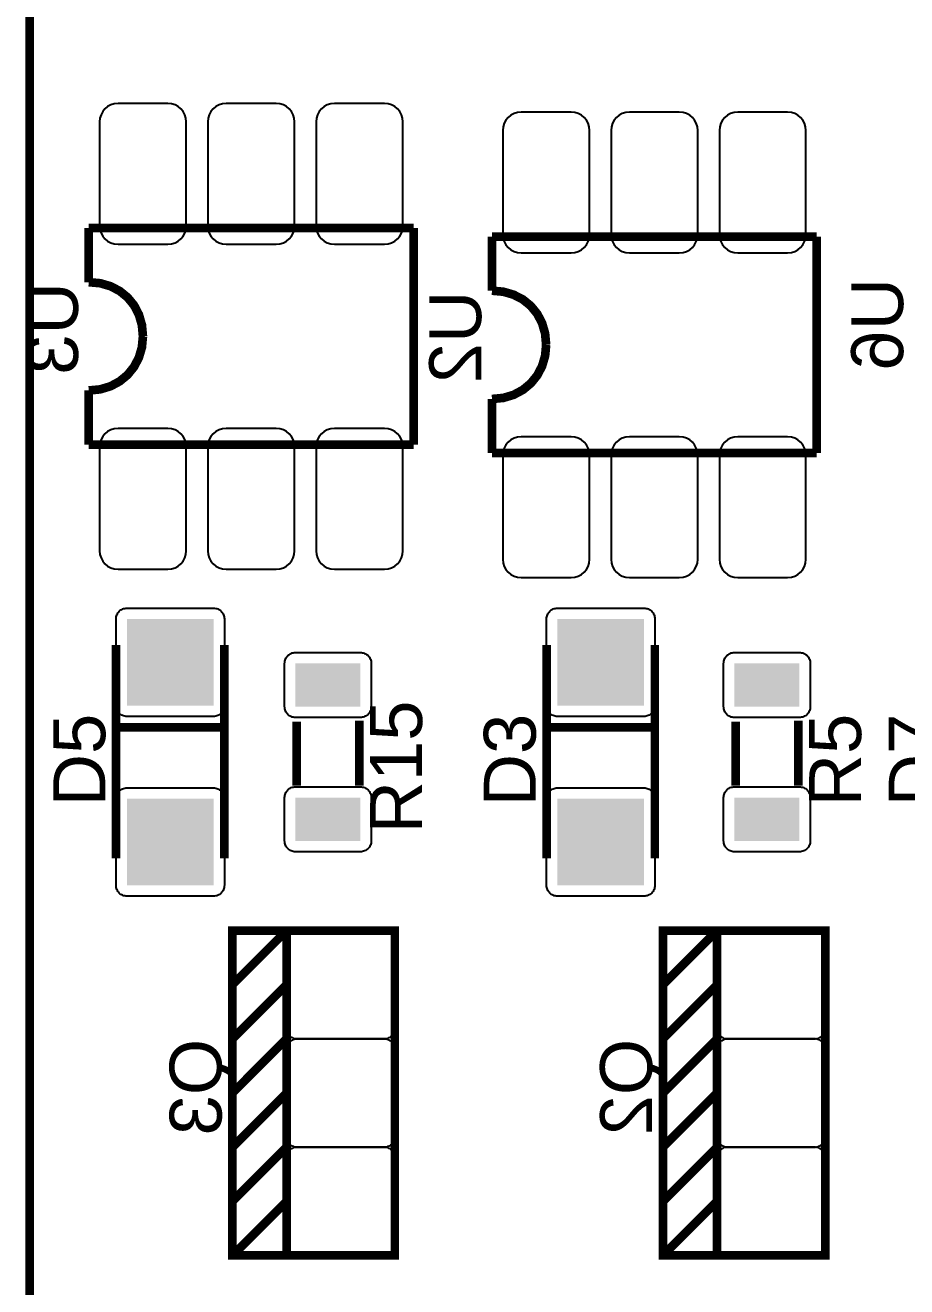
# Model space of a CAD drawing. Header units: inches. Extents: x -1.93 to 1.94, y -2.6 to 2.6.
# Drawn here: x -1.934 to -1.12, y -1.369 to -0.204 of the extents above; entities that cross this region are included whole.
import ezdxf

# ---------------------------------------------------------------- set-up
doc = ezdxf.new("R2010")
doc.units = ezdxf.units.IN
doc.layers.get('0').update_dxf_attribs({"linetype": 'CONTINUOUS'})

# ---------------------------------------------------------------- blocks, each defined once
blk = doc.blocks.new('RPAD')
blk.add_trace([(-0.5, -0.5), (-0.5, 0.5), (0.5, -0.5), (0.5, 0.5)])

msp = doc.modelspace()

# ---------------------------------------------------------------- linework, layer by layer
at = {"const_width": 0.008}
for points in [[(-1.930433, -2.598425), (1.935709, -2.598425), (1.935709, 2.598425), (-1.930433, 2.598425), (-1.930433, -2.598425)], [(-1.930433, -2.598425), (1.935709, -2.598425), (1.935709, 2.598425), (-1.930433, 2.598425), (-1.930433, -2.598425)], [(-1.930433, -2.598425), (1.935709, -2.598425), (1.935709, 2.598425), (-1.930433, 2.598425), (-1.930433, -2.598425)], [(-1.875709, -0.391732), (-1.875709, -0.441732)], [(-1.875709, -0.391732), (-1.575709, -0.391732)], [(-1.875709, -0.391732), (-1.875709, -0.441732)], [(-1.875709, -0.391732), (-1.575709, -0.391732)], [(-1.875709, -0.391732), (-1.875709, -0.441732)], [(-1.875709, -0.391732), (-1.575709, -0.391732)], [(-1.575709, -0.391732), (-1.575709, -0.591732)], [(-1.575709, -0.391732), (-1.575709, -0.591732)], [(-1.575709, -0.391732), (-1.575709, -0.591732)], [(-1.503268, -0.399606), (-1.503268, -0.449606)], [(-1.503268, -0.399606), (-1.203268, -0.399606)], [(-1.503268, -0.399606), (-1.503268, -0.449606)], [(-1.503268, -0.399606), (-1.203268, -0.399606)], [(-1.503268, -0.399606), (-1.503268, -0.449606)], [(-1.503268, -0.399606), (-1.203268, -0.399606)], [(-1.203268, -0.399606), (-1.203268, -0.599606)], [(-1.203268, -0.399606), (-1.203268, -0.599606)], [(-1.203268, -0.399606), (-1.203268, -0.599606)], [(-1.825709, -0.491732), (-1.826668, -0.481257), (-1.829443, -0.471685), (-1.833883, -0.463168), (-1.839834, -0.455857), (-1.847144, -0.449906), (-1.855662, -0.445467), (-1.865234, -0.442691), (-1.875709, -0.441732)], [(-1.825709, -0.491732), (-1.826668, -0.481257), (-1.829443, -0.471685), (-1.833883, -0.463168), (-1.839834, -0.455857), (-1.847144, -0.449906), (-1.855662, -0.445467), (-1.865234, -0.442691), (-1.875709, -0.441732)], [(-1.825709, -0.491732), (-1.826668, -0.481257), (-1.829443, -0.471685), (-1.833883, -0.463168), (-1.839834, -0.455857), (-1.847144, -0.449906), (-1.855662, -0.445467), (-1.865234, -0.442691), (-1.875709, -0.441732)], [(-1.453268, -0.499606), (-1.454227, -0.489131), (-1.457002, -0.479559), (-1.461442, -0.471042), (-1.467393, -0.463731), (-1.474703, -0.45778), (-1.483221, -0.453341), (-1.492793, -0.450565), (-1.503268, -0.449606)], [(-1.453268, -0.499606), (-1.454227, -0.489131), (-1.457002, -0.479559), (-1.461442, -0.471042), (-1.467393, -0.463731), (-1.474703, -0.45778), (-1.483221, -0.453341), (-1.492793, -0.450565), (-1.503268, -0.449606)], [(-1.453268, -0.499606), (-1.454227, -0.489131), (-1.457002, -0.479559), (-1.461442, -0.471042), (-1.467393, -0.463731), (-1.474703, -0.45778), (-1.483221, -0.453341), (-1.492793, -0.450565), (-1.503268, -0.449606)], [(-1.825709, -0.491732), (-1.826668, -0.50192), (-1.829443, -0.511357), (-1.833883, -0.519857), (-1.839834, -0.527232), (-1.847144, -0.533295), (-1.855662, -0.537857), (-1.865234, -0.540732), (-1.875709, -0.541732)], [(-1.825709, -0.491732), (-1.826668, -0.50192), (-1.829443, -0.511357), (-1.833883, -0.519857), (-1.839834, -0.527232), (-1.847144, -0.533295), (-1.855662, -0.537857), (-1.865234, -0.540732), (-1.875709, -0.541732)], [(-1.825709, -0.491732), (-1.826668, -0.50192), (-1.829443, -0.511357), (-1.833883, -0.519857), (-1.839834, -0.527232), (-1.847144, -0.533295), (-1.855662, -0.537857), (-1.865234, -0.540732), (-1.875709, -0.541732)], [(-1.453268, -0.499606), (-1.454227, -0.509794), (-1.457002, -0.519231), (-1.461442, -0.527731), (-1.467393, -0.535106), (-1.474703, -0.541169), (-1.483221, -0.545731), (-1.492793, -0.548606), (-1.503268, -0.549606)], [(-1.453268, -0.499606), (-1.454227, -0.509794), (-1.457002, -0.519231), (-1.461442, -0.527731), (-1.467393, -0.535106), (-1.474703, -0.541169), (-1.483221, -0.545731), (-1.492793, -0.548606), (-1.503268, -0.549606)], [(-1.453268, -0.499606), (-1.454227, -0.509794), (-1.457002, -0.519231), (-1.461442, -0.527731), (-1.467393, -0.535106), (-1.474703, -0.541169), (-1.483221, -0.545731), (-1.492793, -0.548606), (-1.503268, -0.549606)], [(-1.875709, -0.541732), (-1.875709, -0.591732)], [(-1.875709, -0.541732), (-1.875709, -0.591732)], [(-1.875709, -0.541732), (-1.875709, -0.591732)], [(-1.503268, -0.549606), (-1.503268, -0.599606)], [(-1.503268, -0.549606), (-1.503268, -0.599606)], [(-1.503268, -0.549606), (-1.503268, -0.599606)], [(-1.875709, -0.591732), (-1.575709, -0.591732)], [(-1.875709, -0.591732), (-1.575709, -0.591732)], [(-1.875709, -0.591732), (-1.575709, -0.591732)], [(-1.503268, -0.599606), (-1.203268, -0.599606)], [(-1.503268, -0.599606), (-1.203268, -0.599606)], [(-1.503268, -0.599606), (-1.203268, -0.599606)], [(-1.850512, -0.973748), (-1.850512, -0.776748)], [(-1.850512, -0.973748), (-1.850512, -0.776748)], [(-1.850512, -0.973748), (-1.850512, -0.776748)], [(-1.750512, -0.776748), (-1.750512, -0.973748)], [(-1.750512, -0.776748), (-1.750512, -0.973748)], [(-1.750512, -0.776748), (-1.750512, -0.973748)], [(-1.452874, -0.973748), (-1.452874, -0.776748)], [(-1.452874, -0.973748), (-1.452874, -0.776748)], [(-1.452874, -0.973748), (-1.452874, -0.776748)], [(-1.352874, -0.776748), (-1.352874, -0.973748)], [(-1.352874, -0.776748), (-1.352874, -0.973748)], [(-1.352874, -0.776748), (-1.352874, -0.973748)], [(-1.850512, -0.852748), (-1.750512, -0.852748)], [(-1.850512, -0.852748), (-1.750512, -0.852748)], [(-1.850512, -0.852748), (-1.750512, -0.852748)], [(-1.683843, -0.847748), (-1.683843, -0.906748)], [(-1.683843, -0.847748), (-1.683843, -0.906748)], [(-1.683843, -0.847748), (-1.683843, -0.906748)], [(-1.625843, -0.846748), (-1.625843, -0.906748)], [(-1.625843, -0.846748), (-1.625843, -0.906748)], [(-1.625843, -0.846748), (-1.625843, -0.906748)], [(-1.452874, -0.852748), (-1.352874, -0.852748)], [(-1.452874, -0.852748), (-1.352874, -0.852748)], [(-1.452874, -0.852748), (-1.352874, -0.852748)], [(-1.278331, -0.847748), (-1.278331, -0.906748)], [(-1.278331, -0.847748), (-1.278331, -0.906748)], [(-1.278331, -0.847748), (-1.278331, -0.906748)], [(-1.220331, -0.846748), (-1.220331, -0.906748)], [(-1.220331, -0.846748), (-1.220331, -0.906748)], [(-1.220331, -0.846748), (-1.220331, -0.906748)], [(-1.693031, -1.040551), (-1.743031, -1.040551), (-1.743031, -1.340551), (-1.693031, -1.340551)], [(-1.693031, -1.040551), (-1.743031, -1.090551)], [(-1.693031, -1.040551), (-1.743031, -1.040551), (-1.743031, -1.340551), (-1.693031, -1.340551)], [(-1.693031, -1.040551), (-1.743031, -1.090551)], [(-1.693031, -1.040551), (-1.743031, -1.040551), (-1.743031, -1.340551), (-1.693031, -1.340551)], [(-1.693031, -1.040551), (-1.743031, -1.090551)], [(-1.693031, -1.340551), (-1.593031, -1.340551), (-1.593031, -1.040551), (-1.693031, -1.040551), (-1.693031, -1.340551)], [(-1.693031, -1.340551), (-1.593031, -1.340551), (-1.593031, -1.040551), (-1.693031, -1.040551), (-1.693031, -1.340551)], [(-1.693031, -1.340551), (-1.593031, -1.340551), (-1.593031, -1.040551), (-1.693031, -1.040551), (-1.693031, -1.340551)], [(-1.295394, -1.040551), (-1.345394, -1.040551), (-1.345394, -1.340551), (-1.295394, -1.340551)], [(-1.295394, -1.040551), (-1.345394, -1.090551)], [(-1.295394, -1.040551), (-1.345394, -1.040551), (-1.345394, -1.340551), (-1.295394, -1.340551)], [(-1.295394, -1.040551), (-1.345394, -1.090551)], [(-1.295394, -1.040551), (-1.345394, -1.040551), (-1.345394, -1.340551), (-1.295394, -1.340551)], [(-1.295394, -1.040551), (-1.345394, -1.090551)], [(-1.295394, -1.340551), (-1.195394, -1.340551), (-1.195394, -1.040551), (-1.295394, -1.040551), (-1.295394, -1.340551)], [(-1.295394, -1.340551), (-1.195394, -1.340551), (-1.195394, -1.040551), (-1.295394, -1.040551), (-1.295394, -1.340551)], [(-1.295394, -1.340551), (-1.195394, -1.340551), (-1.195394, -1.040551), (-1.295394, -1.040551), (-1.295394, -1.340551)], [(-1.693031, -1.090551), (-1.743031, -1.140551)], [(-1.693031, -1.090551), (-1.743031, -1.140551)], [(-1.693031, -1.090551), (-1.743031, -1.140551)], [(-1.295394, -1.090551), (-1.345394, -1.140551)], [(-1.295394, -1.090551), (-1.345394, -1.140551)], [(-1.295394, -1.090551), (-1.345394, -1.140551)], [(-1.693031, -1.140551), (-1.743031, -1.190551)], [(-1.693031, -1.140551), (-1.743031, -1.190551)], [(-1.693031, -1.140551), (-1.743031, -1.190551)], [(-1.295394, -1.140551), (-1.345394, -1.190551)], [(-1.295394, -1.140551), (-1.345394, -1.190551)], [(-1.295394, -1.140551), (-1.345394, -1.190551)], [(-1.693031, -1.190551), (-1.743031, -1.240551)], [(-1.693031, -1.190551), (-1.743031, -1.240551)], [(-1.693031, -1.190551), (-1.743031, -1.240551)], [(-1.295394, -1.190551), (-1.345394, -1.240551)], [(-1.295394, -1.190551), (-1.345394, -1.240551)], [(-1.295394, -1.190551), (-1.345394, -1.240551)], [(-1.693031, -1.240551), (-1.743031, -1.290551)], [(-1.693031, -1.240551), (-1.743031, -1.290551)], [(-1.693031, -1.240551), (-1.743031, -1.290551)], [(-1.295394, -1.240551), (-1.345394, -1.290551)], [(-1.295394, -1.240551), (-1.345394, -1.290551)], [(-1.295394, -1.240551), (-1.345394, -1.290551)], [(-1.693031, -1.290551), (-1.743031, -1.340551)], [(-1.693031, -1.290551), (-1.743031, -1.340551)], [(-1.693031, -1.290551), (-1.743031, -1.340551)], [(-1.295394, -1.290551), (-1.345394, -1.340551)], [(-1.295394, -1.290551), (-1.345394, -1.340551)], [(-1.295394, -1.290551), (-1.345394, -1.340551)]]:
    msp.add_lwpolyline(points, dxfattribs=at)
for points in [[(-1.848709, -0.406732), (-1.802709, -0.406732), (-1.799233, -0.406394), (-1.796019, -0.405421), (-1.793128, -0.403875), (-1.790623, -0.401818), (-1.788566, -0.399313), (-1.78702, -0.396422), (-1.786047, -0.393208), (-1.785709, -0.389732), (-1.785709, -0.293732), (-1.786047, -0.290256), (-1.78702, -0.287042), (-1.788566, -0.284151), (-1.790623, -0.281646), (-1.793128, -0.27959), (-1.796019, -0.278044), (-1.799233, -0.27707), (-1.802709, -0.276732), (-1.848709, -0.276732), (-1.852185, -0.27707), (-1.855399, -0.278044), (-1.85829, -0.27959), (-1.860794, -0.281646), (-1.862851, -0.284151), (-1.864397, -0.287042), (-1.86537, -0.290256), (-1.865709, -0.293732), (-1.865709, -0.389732), (-1.86537, -0.393208), (-1.864397, -0.396422), (-1.862851, -0.399313), (-1.860794, -0.401818), (-1.85829, -0.403875), (-1.855399, -0.405421), (-1.852185, -0.406394), (-1.848709, -0.406732)], [(-1.748709, -0.406732), (-1.702709, -0.406732), (-1.699233, -0.406394), (-1.696019, -0.405421), (-1.693128, -0.403875), (-1.690623, -0.401818), (-1.688566, -0.399313), (-1.68702, -0.396422), (-1.686047, -0.393208), (-1.685709, -0.389732), (-1.685709, -0.293732), (-1.686047, -0.290256), (-1.68702, -0.287042), (-1.688566, -0.284151), (-1.690623, -0.281646), (-1.693128, -0.27959), (-1.696019, -0.278044), (-1.699233, -0.27707), (-1.702709, -0.276732), (-1.748709, -0.276732), (-1.752185, -0.27707), (-1.755399, -0.278044), (-1.75829, -0.27959), (-1.760794, -0.281646), (-1.762851, -0.284151), (-1.764397, -0.287042), (-1.76537, -0.290256), (-1.765709, -0.293732), (-1.765709, -0.389732), (-1.76537, -0.393208), (-1.764397, -0.396422), (-1.762851, -0.399313), (-1.760794, -0.401818), (-1.75829, -0.403875), (-1.755399, -0.405421), (-1.752185, -0.406394), (-1.748709, -0.406732)], [(-1.648709, -0.406732), (-1.602709, -0.406732), (-1.599233, -0.406394), (-1.596019, -0.405421), (-1.593128, -0.403875), (-1.590623, -0.401818), (-1.588566, -0.399313), (-1.58702, -0.396422), (-1.586047, -0.393208), (-1.585709, -0.389732), (-1.585709, -0.293732), (-1.586047, -0.290256), (-1.58702, -0.287042), (-1.588566, -0.284151), (-1.590623, -0.281646), (-1.593128, -0.27959), (-1.596019, -0.278044), (-1.599233, -0.27707), (-1.602709, -0.276732), (-1.648709, -0.276732), (-1.652185, -0.27707), (-1.655399, -0.278044), (-1.65829, -0.27959), (-1.660794, -0.281646), (-1.662851, -0.284151), (-1.664397, -0.287042), (-1.66537, -0.290256), (-1.665709, -0.293732), (-1.665709, -0.389732), (-1.66537, -0.393208), (-1.664397, -0.396422), (-1.662851, -0.399313), (-1.660794, -0.401818), (-1.65829, -0.403875), (-1.655399, -0.405421), (-1.652185, -0.406394), (-1.648709, -0.406732)], [(-1.476268, -0.414606), (-1.430268, -0.414606), (-1.426792, -0.414268), (-1.423578, -0.413295), (-1.420687, -0.411749), (-1.418182, -0.409692), (-1.416125, -0.407187), (-1.414579, -0.404296), (-1.413606, -0.401082), (-1.413268, -0.397606), (-1.413268, -0.301606), (-1.413606, -0.29813), (-1.414579, -0.294916), (-1.416125, -0.292025), (-1.418182, -0.28952), (-1.420687, -0.287464), (-1.423578, -0.285918), (-1.426792, -0.284944), (-1.430268, -0.284606), (-1.476268, -0.284606), (-1.479744, -0.284944), (-1.482958, -0.285918), (-1.485849, -0.287464), (-1.488354, -0.28952), (-1.49041, -0.292025), (-1.491956, -0.294916), (-1.49293, -0.29813), (-1.493268, -0.301606), (-1.493268, -0.397606), (-1.49293, -0.401082), (-1.491956, -0.404296), (-1.49041, -0.407187), (-1.488354, -0.409692), (-1.485849, -0.411749), (-1.482958, -0.413295), (-1.479744, -0.414268), (-1.476268, -0.414606)], [(-1.376268, -0.414606), (-1.330268, -0.414606), (-1.326792, -0.414268), (-1.323578, -0.413295), (-1.320687, -0.411749), (-1.318182, -0.409692), (-1.316125, -0.407187), (-1.314579, -0.404296), (-1.313606, -0.401082), (-1.313268, -0.397606), (-1.313268, -0.301606), (-1.313606, -0.29813), (-1.314579, -0.294916), (-1.316125, -0.292025), (-1.318182, -0.28952), (-1.320687, -0.287464), (-1.323578, -0.285918), (-1.326792, -0.284944), (-1.330268, -0.284606), (-1.376268, -0.284606), (-1.379744, -0.284944), (-1.382958, -0.285918), (-1.385849, -0.287464), (-1.388354, -0.28952), (-1.39041, -0.292025), (-1.391956, -0.294916), (-1.39293, -0.29813), (-1.393268, -0.301606), (-1.393268, -0.397606), (-1.39293, -0.401082), (-1.391956, -0.404296), (-1.39041, -0.407187), (-1.388354, -0.409692), (-1.385849, -0.411749), (-1.382958, -0.413295), (-1.379744, -0.414268), (-1.376268, -0.414606)], [(-1.276268, -0.414606), (-1.230268, -0.414606), (-1.226792, -0.414268), (-1.223578, -0.413295), (-1.220687, -0.411749), (-1.218182, -0.409692), (-1.216125, -0.407187), (-1.214579, -0.404296), (-1.213606, -0.401082), (-1.213268, -0.397606), (-1.213268, -0.301606), (-1.213606, -0.29813), (-1.214579, -0.294916), (-1.216125, -0.292025), (-1.218182, -0.28952), (-1.220687, -0.287464), (-1.223578, -0.285918), (-1.226792, -0.284944), (-1.230268, -0.284606), (-1.276268, -0.284606), (-1.279744, -0.284944), (-1.282958, -0.285918), (-1.285849, -0.287464), (-1.288354, -0.28952), (-1.29041, -0.292025), (-1.291956, -0.294916), (-1.29293, -0.29813), (-1.293268, -0.301606), (-1.293268, -0.397606), (-1.29293, -0.401082), (-1.291956, -0.404296), (-1.29041, -0.407187), (-1.288354, -0.409692), (-1.285849, -0.411749), (-1.282958, -0.413295), (-1.279744, -0.414268), (-1.276268, -0.414606)], [(-1.848709, -0.706732), (-1.802709, -0.706732), (-1.799233, -0.706394), (-1.796019, -0.705421), (-1.793128, -0.703875), (-1.790623, -0.701818), (-1.788566, -0.699313), (-1.78702, -0.696422), (-1.786047, -0.693208), (-1.785709, -0.689732), (-1.785709, -0.593732), (-1.786047, -0.590256), (-1.78702, -0.587042), (-1.788566, -0.584151), (-1.790623, -0.581646), (-1.793128, -0.57959), (-1.796019, -0.578044), (-1.799233, -0.57707), (-1.802709, -0.576732), (-1.848709, -0.576732), (-1.852185, -0.57707), (-1.855399, -0.578044), (-1.85829, -0.57959), (-1.860794, -0.581646), (-1.862851, -0.584151), (-1.864397, -0.587042), (-1.86537, -0.590256), (-1.865709, -0.593732), (-1.865709, -0.689732), (-1.86537, -0.693208), (-1.864397, -0.696422), (-1.862851, -0.699313), (-1.860794, -0.701818), (-1.85829, -0.703875), (-1.855399, -0.705421), (-1.852185, -0.706394), (-1.848709, -0.706732)], [(-1.748709, -0.706732), (-1.702709, -0.706732), (-1.699233, -0.706394), (-1.696019, -0.705421), (-1.693128, -0.703875), (-1.690623, -0.701818), (-1.688566, -0.699313), (-1.68702, -0.696422), (-1.686047, -0.693208), (-1.685709, -0.689732), (-1.685709, -0.593732), (-1.686047, -0.590256), (-1.68702, -0.587042), (-1.688566, -0.584151), (-1.690623, -0.581646), (-1.693128, -0.57959), (-1.696019, -0.578044), (-1.699233, -0.57707), (-1.702709, -0.576732), (-1.748709, -0.576732), (-1.752185, -0.57707), (-1.755399, -0.578044), (-1.75829, -0.57959), (-1.760794, -0.581646), (-1.762851, -0.584151), (-1.764397, -0.587042), (-1.76537, -0.590256), (-1.765709, -0.593732), (-1.765709, -0.689732), (-1.76537, -0.693208), (-1.764397, -0.696422), (-1.762851, -0.699313), (-1.760794, -0.701818), (-1.75829, -0.703875), (-1.755399, -0.705421), (-1.752185, -0.706394), (-1.748709, -0.706732)], [(-1.648709, -0.706732), (-1.602709, -0.706732), (-1.599233, -0.706394), (-1.596019, -0.705421), (-1.593128, -0.703875), (-1.590623, -0.701818), (-1.588566, -0.699313), (-1.58702, -0.696422), (-1.586047, -0.693208), (-1.585709, -0.689732), (-1.585709, -0.593732), (-1.586047, -0.590256), (-1.58702, -0.587042), (-1.588566, -0.584151), (-1.590623, -0.581646), (-1.593128, -0.57959), (-1.596019, -0.578044), (-1.599233, -0.57707), (-1.602709, -0.576732), (-1.648709, -0.576732), (-1.652185, -0.57707), (-1.655399, -0.578044), (-1.65829, -0.57959), (-1.660794, -0.581646), (-1.662851, -0.584151), (-1.664397, -0.587042), (-1.66537, -0.590256), (-1.665709, -0.593732), (-1.665709, -0.689732), (-1.66537, -0.693208), (-1.664397, -0.696422), (-1.662851, -0.699313), (-1.660794, -0.701818), (-1.65829, -0.703875), (-1.655399, -0.705421), (-1.652185, -0.706394), (-1.648709, -0.706732)], [(-1.476268, -0.714606), (-1.430268, -0.714606), (-1.426792, -0.714268), (-1.423578, -0.713295), (-1.420687, -0.711749), (-1.418182, -0.709692), (-1.416125, -0.707187), (-1.414579, -0.704296), (-1.413606, -0.701082), (-1.413268, -0.697606), (-1.413268, -0.601606), (-1.413606, -0.59813), (-1.414579, -0.594916), (-1.416125, -0.592025), (-1.418182, -0.58952), (-1.420687, -0.587464), (-1.423578, -0.585918), (-1.426792, -0.584944), (-1.430268, -0.584606), (-1.476268, -0.584606), (-1.479744, -0.584944), (-1.482958, -0.585918), (-1.485849, -0.587464), (-1.488354, -0.58952), (-1.49041, -0.592025), (-1.491956, -0.594916), (-1.49293, -0.59813), (-1.493268, -0.601606), (-1.493268, -0.697606), (-1.49293, -0.701082), (-1.491956, -0.704296), (-1.49041, -0.707187), (-1.488354, -0.709692), (-1.485849, -0.711749), (-1.482958, -0.713295), (-1.479744, -0.714268), (-1.476268, -0.714606)], [(-1.376268, -0.714606), (-1.330268, -0.714606), (-1.326792, -0.714268), (-1.323578, -0.713295), (-1.320687, -0.711749), (-1.318182, -0.709692), (-1.316125, -0.707187), (-1.314579, -0.704296), (-1.313606, -0.701082), (-1.313268, -0.697606), (-1.313268, -0.601606), (-1.313606, -0.59813), (-1.314579, -0.594916), (-1.316125, -0.592025), (-1.318182, -0.58952), (-1.320687, -0.587464), (-1.323578, -0.585918), (-1.326792, -0.584944), (-1.330268, -0.584606), (-1.376268, -0.584606), (-1.379744, -0.584944), (-1.382958, -0.585918), (-1.385849, -0.587464), (-1.388354, -0.58952), (-1.39041, -0.592025), (-1.391956, -0.594916), (-1.39293, -0.59813), (-1.393268, -0.601606), (-1.393268, -0.697606), (-1.39293, -0.701082), (-1.391956, -0.704296), (-1.39041, -0.707187), (-1.388354, -0.709692), (-1.385849, -0.711749), (-1.382958, -0.713295), (-1.379744, -0.714268), (-1.376268, -0.714606)], [(-1.276268, -0.714606), (-1.230268, -0.714606), (-1.226792, -0.714268), (-1.223578, -0.713295), (-1.220687, -0.711749), (-1.218182, -0.709692), (-1.216125, -0.707187), (-1.214579, -0.704296), (-1.213606, -0.701082), (-1.213268, -0.697606), (-1.213268, -0.601606), (-1.213606, -0.59813), (-1.214579, -0.594916), (-1.216125, -0.592025), (-1.218182, -0.58952), (-1.220687, -0.587464), (-1.223578, -0.585918), (-1.226792, -0.584944), (-1.230268, -0.584606), (-1.276268, -0.584606), (-1.279744, -0.584944), (-1.282958, -0.585918), (-1.285849, -0.587464), (-1.288354, -0.58952), (-1.29041, -0.592025), (-1.291956, -0.594916), (-1.29293, -0.59813), (-1.293268, -0.601606), (-1.293268, -0.697606), (-1.29293, -0.701082), (-1.291956, -0.704296), (-1.29041, -0.707187), (-1.288354, -0.709692), (-1.285849, -0.711749), (-1.282958, -0.713295), (-1.279744, -0.714268), (-1.276268, -0.714606)], [(-1.850512, -0.832748), (-1.850512, -0.752748), (-1.850461, -0.751709), (-1.850313, -0.750704), (-1.850071, -0.749737), (-1.84974, -0.748813), (-1.849326, -0.747936), (-1.848831, -0.747112), (-1.848261, -0.746344), (-1.847621, -0.745639), (-1.846915, -0.744998), (-1.846148, -0.744429), (-1.845324, -0.743935), (-1.844447, -0.74352), (-1.843523, -0.743189), (-1.842556, -0.742947), (-1.841551, -0.742798), (-1.840512, -0.742748), (-1.760512, -0.742748), (-1.759472, -0.742798), (-1.758467, -0.742947), (-1.7575, -0.743189), (-1.756576, -0.74352), (-1.7557, -0.743935), (-1.754876, -0.744429), (-1.754109, -0.744998), (-1.753402, -0.745639), (-1.752762, -0.746344), (-1.752193, -0.747112), (-1.751698, -0.747936), (-1.751283, -0.748813), (-1.750953, -0.749737), (-1.750711, -0.750704), (-1.750562, -0.751709), (-1.750512, -0.752748), (-1.750512, -0.832748), (-1.750562, -0.833787), (-1.750711, -0.834793), (-1.750953, -0.835759), (-1.751283, -0.836683), (-1.751698, -0.83756), (-1.752193, -0.838384), (-1.752762, -0.839152), (-1.753402, -0.839857), (-1.754109, -0.840498), (-1.754876, -0.841067), (-1.7557, -0.841561), (-1.756576, -0.841976), (-1.7575, -0.842307), (-1.758467, -0.842549), (-1.759472, -0.842698), (-1.760512, -0.842748), (-1.840512, -0.842748), (-1.841551, -0.842698), (-1.842556, -0.842549), (-1.843523, -0.842307), (-1.844447, -0.841976), (-1.845324, -0.841561), (-1.846148, -0.841067), (-1.846915, -0.840498), (-1.847621, -0.839857), (-1.848261, -0.839152), (-1.848831, -0.838384), (-1.849326, -0.83756), (-1.84974, -0.836683), (-1.850071, -0.835759), (-1.850313, -0.834793), (-1.850461, -0.833787), (-1.850512, -0.832748)], [(-1.452874, -0.832748), (-1.452874, -0.752748), (-1.452824, -0.751709), (-1.452675, -0.750704), (-1.452433, -0.749737), (-1.452102, -0.748813), (-1.451688, -0.747936), (-1.451193, -0.747112), (-1.450624, -0.746344), (-1.449983, -0.745639), (-1.449277, -0.744998), (-1.44851, -0.744429), (-1.447686, -0.743935), (-1.446809, -0.74352), (-1.445885, -0.743189), (-1.444919, -0.742947), (-1.443913, -0.742798), (-1.442874, -0.742748), (-1.362874, -0.742748), (-1.361835, -0.742798), (-1.36083, -0.742947), (-1.359863, -0.743189), (-1.358939, -0.74352), (-1.358062, -0.743935), (-1.357238, -0.744429), (-1.356471, -0.744998), (-1.355765, -0.745639), (-1.355124, -0.746344), (-1.354555, -0.747112), (-1.35406, -0.747936), (-1.353646, -0.748813), (-1.353315, -0.749737), (-1.353073, -0.750704), (-1.352924, -0.751709), (-1.352874, -0.752748), (-1.352874, -0.832748), (-1.352924, -0.833787), (-1.353073, -0.834793), (-1.353315, -0.835759), (-1.353646, -0.836683), (-1.35406, -0.83756), (-1.354555, -0.838384), (-1.355124, -0.839152), (-1.355765, -0.839857), (-1.356471, -0.840498), (-1.357238, -0.841067), (-1.358062, -0.841561), (-1.358939, -0.841976), (-1.359863, -0.842307), (-1.36083, -0.842549), (-1.361835, -0.842698), (-1.362874, -0.842748), (-1.442874, -0.842748), (-1.443913, -0.842698), (-1.444919, -0.842549), (-1.445885, -0.842307), (-1.446809, -0.841976), (-1.447686, -0.841561), (-1.44851, -0.841067), (-1.449277, -0.840498), (-1.449983, -0.839857), (-1.450624, -0.839152), (-1.451193, -0.838384), (-1.451688, -0.83756), (-1.452102, -0.836683), (-1.452433, -0.835759), (-1.452675, -0.834793), (-1.452824, -0.833787), (-1.452874, -0.832748)], [(-1.614843, -0.793748), (-1.614843, -0.833748), (-1.614893, -0.834787), (-1.615041, -0.835793), (-1.615283, -0.836759), (-1.615614, -0.837683), (-1.616029, -0.83856), (-1.616524, -0.839384), (-1.617093, -0.840152), (-1.617733, -0.840857), (-1.618439, -0.841498), (-1.619207, -0.842067), (-1.620031, -0.842561), (-1.620907, -0.842976), (-1.621831, -0.843307), (-1.622798, -0.843549), (-1.623803, -0.843698), (-1.624843, -0.843748), (-1.684843, -0.843748), (-1.685882, -0.843698), (-1.686887, -0.843549), (-1.687854, -0.843307), (-1.688778, -0.842976), (-1.689654, -0.842561), (-1.690478, -0.842067), (-1.691246, -0.841498), (-1.691952, -0.840857), (-1.692592, -0.840152), (-1.693161, -0.839384), (-1.693656, -0.83856), (-1.694071, -0.837683), (-1.694402, -0.836759), (-1.694644, -0.835793), (-1.694792, -0.834787), (-1.694843, -0.833748), (-1.694843, -0.793748), (-1.694792, -0.792709), (-1.694644, -0.791704), (-1.694402, -0.790737), (-1.694071, -0.789813), (-1.693656, -0.788936), (-1.693161, -0.788112), (-1.692592, -0.787344), (-1.691952, -0.786639), (-1.691246, -0.785998), (-1.690478, -0.785429), (-1.689654, -0.784935), (-1.688778, -0.78452), (-1.687854, -0.784189), (-1.686887, -0.783947), (-1.685882, -0.783798), (-1.684843, -0.783748), (-1.624843, -0.783748), (-1.623803, -0.783798), (-1.622798, -0.783947), (-1.621831, -0.784189), (-1.620907, -0.78452), (-1.620031, -0.784935), (-1.619207, -0.785429), (-1.618439, -0.785998), (-1.617733, -0.786639), (-1.617093, -0.787344), (-1.616524, -0.788112), (-1.616029, -0.788936), (-1.615614, -0.789813), (-1.615283, -0.790737), (-1.615041, -0.791704), (-1.614893, -0.792709), (-1.614843, -0.793748)], [(-1.209331, -0.793748), (-1.209331, -0.833748), (-1.209381, -0.834787), (-1.20953, -0.835793), (-1.209772, -0.836759), (-1.210102, -0.837683), (-1.210517, -0.83856), (-1.211012, -0.839384), (-1.211581, -0.840152), (-1.212221, -0.840857), (-1.212928, -0.841498), (-1.213695, -0.842067), (-1.214519, -0.842561), (-1.215395, -0.842976), (-1.216319, -0.843307), (-1.217286, -0.843549), (-1.218291, -0.843698), (-1.219331, -0.843748), (-1.279331, -0.843748), (-1.28037, -0.843698), (-1.281375, -0.843549), (-1.282342, -0.843307), (-1.283266, -0.842976), (-1.284143, -0.842561), (-1.284967, -0.842067), (-1.285734, -0.841498), (-1.28644, -0.840857), (-1.28708, -0.840152), (-1.28765, -0.839384), (-1.288144, -0.83856), (-1.288559, -0.837683), (-1.28889, -0.836759), (-1.289132, -0.835793), (-1.28928, -0.834787), (-1.289331, -0.833748), (-1.289331, -0.793748), (-1.28928, -0.792709), (-1.289132, -0.791704), (-1.28889, -0.790737), (-1.288559, -0.789813), (-1.288144, -0.788936), (-1.28765, -0.788112), (-1.28708, -0.787344), (-1.28644, -0.786639), (-1.285734, -0.785998), (-1.284967, -0.785429), (-1.284143, -0.784935), (-1.283266, -0.78452), (-1.282342, -0.784189), (-1.281375, -0.783947), (-1.28037, -0.783798), (-1.279331, -0.783748), (-1.219331, -0.783748), (-1.218291, -0.783798), (-1.217286, -0.783947), (-1.216319, -0.784189), (-1.215395, -0.78452), (-1.214519, -0.784935), (-1.213695, -0.785429), (-1.212928, -0.785998), (-1.212221, -0.786639), (-1.211581, -0.787344), (-1.211012, -0.788112), (-1.210517, -0.788936), (-1.210102, -0.789813), (-1.209772, -0.790737), (-1.20953, -0.791704), (-1.209381, -0.792709), (-1.209331, -0.793748)], [(-1.614843, -0.917748), (-1.614843, -0.957748), (-1.614893, -0.958787), (-1.615041, -0.959793), (-1.615283, -0.960759), (-1.615614, -0.961683), (-1.616029, -0.96256), (-1.616524, -0.963384), (-1.617093, -0.964152), (-1.617733, -0.964857), (-1.618439, -0.965498), (-1.619207, -0.966067), (-1.620031, -0.966561), (-1.620907, -0.966976), (-1.621831, -0.967307), (-1.622798, -0.967549), (-1.623803, -0.967698), (-1.624843, -0.967748), (-1.684843, -0.967748), (-1.685882, -0.967698), (-1.686887, -0.967549), (-1.687854, -0.967307), (-1.688778, -0.966976), (-1.689654, -0.966561), (-1.690478, -0.966067), (-1.691246, -0.965498), (-1.691952, -0.964857), (-1.692592, -0.964152), (-1.693161, -0.963384), (-1.693656, -0.96256), (-1.694071, -0.961683), (-1.694402, -0.960759), (-1.694644, -0.959793), (-1.694792, -0.958787), (-1.694843, -0.957748), (-1.694843, -0.917748), (-1.694792, -0.916709), (-1.694644, -0.915704), (-1.694402, -0.914737), (-1.694071, -0.913813), (-1.693656, -0.912936), (-1.693161, -0.912112), (-1.692592, -0.911344), (-1.691952, -0.910639), (-1.691246, -0.909998), (-1.690478, -0.909429), (-1.689654, -0.908935), (-1.688778, -0.90852), (-1.687854, -0.908189), (-1.686887, -0.907947), (-1.685882, -0.907798), (-1.684843, -0.907748), (-1.624843, -0.907748), (-1.623803, -0.907798), (-1.622798, -0.907947), (-1.621831, -0.908189), (-1.620907, -0.90852), (-1.620031, -0.908935), (-1.619207, -0.909429), (-1.618439, -0.909998), (-1.617733, -0.910639), (-1.617093, -0.911344), (-1.616524, -0.912112), (-1.616029, -0.912936), (-1.615614, -0.913813), (-1.615283, -0.914737), (-1.615041, -0.915704), (-1.614893, -0.916709), (-1.614843, -0.917748)], [(-1.209331, -0.917748), (-1.209331, -0.957748), (-1.209381, -0.958787), (-1.20953, -0.959793), (-1.209772, -0.960759), (-1.210102, -0.961683), (-1.210517, -0.96256), (-1.211012, -0.963384), (-1.211581, -0.964152), (-1.212221, -0.964857), (-1.212928, -0.965498), (-1.213695, -0.966067), (-1.214519, -0.966561), (-1.215395, -0.966976), (-1.216319, -0.967307), (-1.217286, -0.967549), (-1.218291, -0.967698), (-1.219331, -0.967748), (-1.279331, -0.967748), (-1.28037, -0.967698), (-1.281375, -0.967549), (-1.282342, -0.967307), (-1.283266, -0.966976), (-1.284143, -0.966561), (-1.284967, -0.966067), (-1.285734, -0.965498), (-1.28644, -0.964857), (-1.28708, -0.964152), (-1.28765, -0.963384), (-1.288144, -0.96256), (-1.288559, -0.961683), (-1.28889, -0.960759), (-1.289132, -0.959793), (-1.28928, -0.958787), (-1.289331, -0.957748), (-1.289331, -0.917748), (-1.28928, -0.916709), (-1.289132, -0.915704), (-1.28889, -0.914737), (-1.288559, -0.913813), (-1.288144, -0.912936), (-1.28765, -0.912112), (-1.28708, -0.911344), (-1.28644, -0.910639), (-1.285734, -0.909998), (-1.284967, -0.909429), (-1.284143, -0.908935), (-1.283266, -0.90852), (-1.282342, -0.908189), (-1.281375, -0.907947), (-1.28037, -0.907798), (-1.279331, -0.907748), (-1.219331, -0.907748), (-1.218291, -0.907798), (-1.217286, -0.907947), (-1.216319, -0.908189), (-1.215395, -0.90852), (-1.214519, -0.908935), (-1.213695, -0.909429), (-1.212928, -0.909998), (-1.212221, -0.910639), (-1.211581, -0.911344), (-1.211012, -0.912112), (-1.210517, -0.912936), (-1.210102, -0.913813), (-1.209772, -0.914737), (-1.20953, -0.915704), (-1.209381, -0.916709), (-1.209331, -0.917748)], [(-1.850512, -0.998748), (-1.850512, -0.918748), (-1.850461, -0.917709), (-1.850313, -0.916704), (-1.850071, -0.915737), (-1.84974, -0.914813), (-1.849326, -0.913936), (-1.848831, -0.913112), (-1.848261, -0.912344), (-1.847621, -0.911639), (-1.846915, -0.910998), (-1.846148, -0.910429), (-1.845324, -0.909935), (-1.844447, -0.90952), (-1.843523, -0.909189), (-1.842556, -0.908947), (-1.841551, -0.908798), (-1.840512, -0.908748), (-1.760512, -0.908748), (-1.759472, -0.908798), (-1.758467, -0.908947), (-1.7575, -0.909189), (-1.756576, -0.90952), (-1.7557, -0.909935), (-1.754876, -0.910429), (-1.754109, -0.910998), (-1.753402, -0.911639), (-1.752762, -0.912344), (-1.752193, -0.913112), (-1.751698, -0.913936), (-1.751283, -0.914813), (-1.750953, -0.915737), (-1.750711, -0.916704), (-1.750562, -0.917709), (-1.750512, -0.918748), (-1.750512, -0.998748), (-1.750562, -0.999787), (-1.750711, -1.000793), (-1.750953, -1.001759), (-1.751283, -1.002683), (-1.751698, -1.00356), (-1.752193, -1.004384), (-1.752762, -1.005152), (-1.753402, -1.005857), (-1.754109, -1.006498), (-1.754876, -1.007067), (-1.7557, -1.007561), (-1.756576, -1.007976), (-1.7575, -1.008307), (-1.758467, -1.008549), (-1.759472, -1.008698), (-1.760512, -1.008748), (-1.840512, -1.008748), (-1.841551, -1.008698), (-1.842556, -1.008549), (-1.843523, -1.008307), (-1.844447, -1.007976), (-1.845324, -1.007561), (-1.846148, -1.007067), (-1.846915, -1.006498), (-1.847621, -1.005857), (-1.848261, -1.005152), (-1.848831, -1.004384), (-1.849326, -1.00356), (-1.84974, -1.002683), (-1.850071, -1.001759), (-1.850313, -1.000793), (-1.850461, -0.999787), (-1.850512, -0.998748)], [(-1.452874, -0.998748), (-1.452874, -0.918748), (-1.452824, -0.917709), (-1.452675, -0.916704), (-1.452433, -0.915737), (-1.452102, -0.914813), (-1.451688, -0.913936), (-1.451193, -0.913112), (-1.450624, -0.912344), (-1.449983, -0.911639), (-1.449277, -0.910998), (-1.44851, -0.910429), (-1.447686, -0.909935), (-1.446809, -0.90952), (-1.445885, -0.909189), (-1.444919, -0.908947), (-1.443913, -0.908798), (-1.442874, -0.908748), (-1.362874, -0.908748), (-1.361835, -0.908798), (-1.36083, -0.908947), (-1.359863, -0.909189), (-1.358939, -0.90952), (-1.358062, -0.909935), (-1.357238, -0.910429), (-1.356471, -0.910998), (-1.355765, -0.911639), (-1.355124, -0.912344), (-1.354555, -0.913112), (-1.35406, -0.913936), (-1.353646, -0.914813), (-1.353315, -0.915737), (-1.353073, -0.916704), (-1.352924, -0.917709), (-1.352874, -0.918748), (-1.352874, -0.998748), (-1.352924, -0.999787), (-1.353073, -1.000793), (-1.353315, -1.001759), (-1.353646, -1.002683), (-1.35406, -1.00356), (-1.354555, -1.004384), (-1.355124, -1.005152), (-1.355765, -1.005857), (-1.356471, -1.006498), (-1.357238, -1.007067), (-1.358062, -1.007561), (-1.358939, -1.007976), (-1.359863, -1.008307), (-1.36083, -1.008549), (-1.361835, -1.008698), (-1.362874, -1.008748), (-1.442874, -1.008748), (-1.443913, -1.008698), (-1.444919, -1.008549), (-1.445885, -1.008307), (-1.446809, -1.007976), (-1.447686, -1.007561), (-1.44851, -1.007067), (-1.449277, -1.006498), (-1.449983, -1.005857), (-1.450624, -1.005152), (-1.451193, -1.004384), (-1.451688, -1.00356), (-1.452102, -1.002683), (-1.452433, -1.001759), (-1.452675, -1.000793), (-1.452824, -0.999787), (-1.452874, -0.998748)], [(-1.693031, -1.050551), (-1.693031, -1.130551), (-1.692981, -1.131591), (-1.692833, -1.132596), (-1.692591, -1.133563), (-1.69226, -1.134487), (-1.691845, -1.135363), (-1.69135, -1.136187), (-1.690781, -1.136955), (-1.690141, -1.137661), (-1.689435, -1.138301), (-1.688667, -1.13887), (-1.687843, -1.139365), (-1.686967, -1.13978), (-1.686043, -1.14011), (-1.685076, -1.140352), (-1.684071, -1.140501), (-1.683031, -1.140551), (-1.603031, -1.140551), (-1.601992, -1.140501), (-1.600987, -1.140352), (-1.60002, -1.14011), (-1.599096, -1.13978), (-1.59822, -1.139365), (-1.597396, -1.13887), (-1.596628, -1.138301), (-1.595922, -1.137661), (-1.595282, -1.136955), (-1.594713, -1.136187), (-1.594218, -1.135363), (-1.593803, -1.134487), (-1.593472, -1.133563), (-1.59323, -1.132596), (-1.593082, -1.131591), (-1.593031, -1.130551), (-1.593031, -1.050551), (-1.593082, -1.049512), (-1.59323, -1.048507), (-1.593472, -1.04754), (-1.593803, -1.046616), (-1.594218, -1.045739), (-1.594713, -1.044915), (-1.595282, -1.044148), (-1.595922, -1.043442), (-1.596628, -1.042802), (-1.597396, -1.042232), (-1.59822, -1.041738), (-1.599096, -1.041323), (-1.60002, -1.040992), (-1.600987, -1.04075), (-1.601992, -1.040602), (-1.603031, -1.040551), (-1.683031, -1.040551), (-1.684071, -1.040602), (-1.685076, -1.04075), (-1.686043, -1.040992), (-1.686967, -1.041323), (-1.687843, -1.041738), (-1.688667, -1.042232), (-1.689435, -1.042802), (-1.690141, -1.043442), (-1.690781, -1.044148), (-1.69135, -1.044915), (-1.691845, -1.045739), (-1.69226, -1.046616), (-1.692591, -1.04754), (-1.692833, -1.048507), (-1.692981, -1.049512), (-1.693031, -1.050551)], [(-1.295394, -1.050551), (-1.295394, -1.130551), (-1.295343, -1.131591), (-1.295195, -1.132596), (-1.294953, -1.133563), (-1.294622, -1.134487), (-1.294207, -1.135363), (-1.293713, -1.136187), (-1.293143, -1.136955), (-1.292503, -1.137661), (-1.291797, -1.138301), (-1.29103, -1.13887), (-1.290206, -1.139365), (-1.289329, -1.13978), (-1.288405, -1.14011), (-1.287438, -1.140352), (-1.286433, -1.140501), (-1.285394, -1.140551), (-1.205394, -1.140551), (-1.204354, -1.140501), (-1.203349, -1.140352), (-1.202382, -1.14011), (-1.201458, -1.13978), (-1.200582, -1.139365), (-1.199758, -1.13887), (-1.198991, -1.138301), (-1.198284, -1.137661), (-1.197644, -1.136955), (-1.197075, -1.136187), (-1.19658, -1.135363), (-1.196165, -1.134487), (-1.195835, -1.133563), (-1.195593, -1.132596), (-1.195444, -1.131591), (-1.195394, -1.130551), (-1.195394, -1.050551), (-1.195444, -1.049512), (-1.195593, -1.048507), (-1.195835, -1.04754), (-1.196165, -1.046616), (-1.19658, -1.045739), (-1.197075, -1.044915), (-1.197644, -1.044148), (-1.198284, -1.043442), (-1.198991, -1.042802), (-1.199758, -1.042232), (-1.200582, -1.041738), (-1.201458, -1.041323), (-1.202382, -1.040992), (-1.203349, -1.04075), (-1.204354, -1.040602), (-1.205394, -1.040551), (-1.285394, -1.040551), (-1.286433, -1.040602), (-1.287438, -1.04075), (-1.288405, -1.040992), (-1.289329, -1.041323), (-1.290206, -1.041738), (-1.29103, -1.042232), (-1.291797, -1.042802), (-1.292503, -1.043442), (-1.293143, -1.044148), (-1.293713, -1.044915), (-1.294207, -1.045739), (-1.294622, -1.046616), (-1.294953, -1.04754), (-1.295195, -1.048507), (-1.295343, -1.049512), (-1.295394, -1.050551)], [(-1.693031, -1.150551), (-1.693031, -1.230551), (-1.692981, -1.231591), (-1.692833, -1.232596), (-1.692591, -1.233563), (-1.69226, -1.234487), (-1.691845, -1.235363), (-1.69135, -1.236187), (-1.690781, -1.236955), (-1.690141, -1.237661), (-1.689435, -1.238301), (-1.688667, -1.23887), (-1.687843, -1.239365), (-1.686967, -1.23978), (-1.686043, -1.24011), (-1.685076, -1.240352), (-1.684071, -1.240501), (-1.683031, -1.240551), (-1.603031, -1.240551), (-1.601992, -1.240501), (-1.600987, -1.240352), (-1.60002, -1.24011), (-1.599096, -1.23978), (-1.59822, -1.239365), (-1.597396, -1.23887), (-1.596628, -1.238301), (-1.595922, -1.237661), (-1.595282, -1.236955), (-1.594713, -1.236187), (-1.594218, -1.235363), (-1.593803, -1.234487), (-1.593472, -1.233563), (-1.59323, -1.232596), (-1.593082, -1.231591), (-1.593031, -1.230551), (-1.593031, -1.150551), (-1.593082, -1.149512), (-1.59323, -1.148507), (-1.593472, -1.14754), (-1.593803, -1.146616), (-1.594218, -1.145739), (-1.594713, -1.144915), (-1.595282, -1.144148), (-1.595922, -1.143442), (-1.596628, -1.142802), (-1.597396, -1.142232), (-1.59822, -1.141738), (-1.599096, -1.141323), (-1.60002, -1.140992), (-1.600987, -1.14075), (-1.601992, -1.140602), (-1.603031, -1.140551), (-1.683031, -1.140551), (-1.684071, -1.140602), (-1.685076, -1.14075), (-1.686043, -1.140992), (-1.686967, -1.141323), (-1.687843, -1.141738), (-1.688667, -1.142232), (-1.689435, -1.142802), (-1.690141, -1.143442), (-1.690781, -1.144148), (-1.69135, -1.144915), (-1.691845, -1.145739), (-1.69226, -1.146616), (-1.692591, -1.14754), (-1.692833, -1.148507), (-1.692981, -1.149512), (-1.693031, -1.150551)], [(-1.295394, -1.150551), (-1.295394, -1.230551), (-1.295343, -1.231591), (-1.295195, -1.232596), (-1.294953, -1.233563), (-1.294622, -1.234487), (-1.294207, -1.235363), (-1.293713, -1.236187), (-1.293143, -1.236955), (-1.292503, -1.237661), (-1.291797, -1.238301), (-1.29103, -1.23887), (-1.290206, -1.239365), (-1.289329, -1.23978), (-1.288405, -1.24011), (-1.287438, -1.240352), (-1.286433, -1.240501), (-1.285394, -1.240551), (-1.205394, -1.240551), (-1.204354, -1.240501), (-1.203349, -1.240352), (-1.202382, -1.24011), (-1.201458, -1.23978), (-1.200582, -1.239365), (-1.199758, -1.23887), (-1.198991, -1.238301), (-1.198284, -1.237661), (-1.197644, -1.236955), (-1.197075, -1.236187), (-1.19658, -1.235363), (-1.196165, -1.234487), (-1.195835, -1.233563), (-1.195593, -1.232596), (-1.195444, -1.231591), (-1.195394, -1.230551), (-1.195394, -1.150551), (-1.195444, -1.149512), (-1.195593, -1.148507), (-1.195835, -1.14754), (-1.196165, -1.146616), (-1.19658, -1.145739), (-1.197075, -1.144915), (-1.197644, -1.144148), (-1.198284, -1.143442), (-1.198991, -1.142802), (-1.199758, -1.142232), (-1.200582, -1.141738), (-1.201458, -1.141323), (-1.202382, -1.140992), (-1.203349, -1.14075), (-1.204354, -1.140602), (-1.205394, -1.140551), (-1.285394, -1.140551), (-1.286433, -1.140602), (-1.287438, -1.14075), (-1.288405, -1.140992), (-1.289329, -1.141323), (-1.290206, -1.141738), (-1.29103, -1.142232), (-1.291797, -1.142802), (-1.292503, -1.143442), (-1.293143, -1.144148), (-1.293713, -1.144915), (-1.294207, -1.145739), (-1.294622, -1.146616), (-1.294953, -1.14754), (-1.295195, -1.148507), (-1.295343, -1.149512), (-1.295394, -1.150551)], [(-1.693031, -1.250551), (-1.693031, -1.330551), (-1.692981, -1.331591), (-1.692833, -1.332596), (-1.692591, -1.333563), (-1.69226, -1.334487), (-1.691845, -1.335363), (-1.69135, -1.336187), (-1.690781, -1.336955), (-1.690141, -1.337661), (-1.689435, -1.338301), (-1.688667, -1.33887), (-1.687843, -1.339365), (-1.686967, -1.33978), (-1.686043, -1.34011), (-1.685076, -1.340352), (-1.684071, -1.340501), (-1.683031, -1.340551), (-1.603031, -1.340551), (-1.601992, -1.340501), (-1.600987, -1.340352), (-1.60002, -1.34011), (-1.599096, -1.33978), (-1.59822, -1.339365), (-1.597396, -1.33887), (-1.596628, -1.338301), (-1.595922, -1.337661), (-1.595282, -1.336955), (-1.594713, -1.336187), (-1.594218, -1.335363), (-1.593803, -1.334487), (-1.593472, -1.333563), (-1.59323, -1.332596), (-1.593082, -1.331591), (-1.593031, -1.330551), (-1.593031, -1.250551), (-1.593082, -1.249512), (-1.59323, -1.248507), (-1.593472, -1.24754), (-1.593803, -1.246616), (-1.594218, -1.245739), (-1.594713, -1.244915), (-1.595282, -1.244148), (-1.595922, -1.243442), (-1.596628, -1.242802), (-1.597396, -1.242232), (-1.59822, -1.241738), (-1.599096, -1.241323), (-1.60002, -1.240992), (-1.600987, -1.24075), (-1.601992, -1.240602), (-1.603031, -1.240551), (-1.683031, -1.240551), (-1.684071, -1.240602), (-1.685076, -1.24075), (-1.686043, -1.240992), (-1.686967, -1.241323), (-1.687843, -1.241738), (-1.688667, -1.242232), (-1.689435, -1.242802), (-1.690141, -1.243442), (-1.690781, -1.244148), (-1.69135, -1.244915), (-1.691845, -1.245739), (-1.69226, -1.246616), (-1.692591, -1.24754), (-1.692833, -1.248507), (-1.692981, -1.249512), (-1.693031, -1.250551)], [(-1.295394, -1.250551), (-1.295394, -1.330551), (-1.295343, -1.331591), (-1.295195, -1.332596), (-1.294953, -1.333563), (-1.294622, -1.334487), (-1.294207, -1.335363), (-1.293713, -1.336187), (-1.293143, -1.336955), (-1.292503, -1.337661), (-1.291797, -1.338301), (-1.29103, -1.33887), (-1.290206, -1.339365), (-1.289329, -1.33978), (-1.288405, -1.34011), (-1.287438, -1.340352), (-1.286433, -1.340501), (-1.285394, -1.340551), (-1.205394, -1.340551), (-1.204354, -1.340501), (-1.203349, -1.340352), (-1.202382, -1.34011), (-1.201458, -1.33978), (-1.200582, -1.339365), (-1.199758, -1.33887), (-1.198991, -1.338301), (-1.198284, -1.337661), (-1.197644, -1.336955), (-1.197075, -1.336187), (-1.19658, -1.335363), (-1.196165, -1.334487), (-1.195835, -1.333563), (-1.195593, -1.332596), (-1.195444, -1.331591), (-1.195394, -1.330551), (-1.195394, -1.250551), (-1.195444, -1.249512), (-1.195593, -1.248507), (-1.195835, -1.24754), (-1.196165, -1.246616), (-1.19658, -1.245739), (-1.197075, -1.244915), (-1.197644, -1.244148), (-1.198284, -1.243442), (-1.198991, -1.242802), (-1.199758, -1.242232), (-1.200582, -1.241738), (-1.201458, -1.241323), (-1.202382, -1.240992), (-1.203349, -1.24075), (-1.204354, -1.240602), (-1.205394, -1.240551), (-1.285394, -1.240551), (-1.286433, -1.240602), (-1.287438, -1.24075), (-1.288405, -1.240992), (-1.289329, -1.241323), (-1.290206, -1.241738), (-1.29103, -1.242232), (-1.291797, -1.242802), (-1.292503, -1.243442), (-1.293143, -1.244148), (-1.293713, -1.244915), (-1.294207, -1.245739), (-1.294622, -1.246616), (-1.294953, -1.24754), (-1.295195, -1.248507), (-1.295343, -1.249512), (-1.295394, -1.250551)]]:
    msp.add_lwpolyline(points, close=True)

# ---------------------------------------------------------------- block references
for p, xscale, yscale, rotation in [((-1.800512, -0.792748), 0.08, 0.08, 90), ((-1.402874, -0.792748), 0.08, 0.08, 90), ((-1.654842, -0.813748), 0.04, 0.06, -90), ((-1.249331, -0.813748), 0.04, 0.06, -90), ((-1.800512, -0.958748), 0.08, 0.08, 90), ((-1.654842, -0.937748), 0.04, 0.06, -90), ((-1.402874, -0.958748), 0.08, 0.08, 90), ((-1.249331, -0.937748), 0.04, 0.06, -90)]:
    msp.add_blockref('RPAD', p, dxfattribs=dict(xscale=xscale, yscale=yscale, rotation=rotation))

# ---------------------------------------------------------------- texts
at = {"text_generation_flag": 2, "width": 1.041667}
for s, p in [('U3', (-1.885709, -0.441732)), ('U3', (-1.885709, -0.441732)), ('U3', (-1.885709, -0.441732)), ('U6', (-1.123504, -0.437795)), ('U6', (-1.123504, -0.437795)), ('U6', (-1.123504, -0.437795)), ('U2', (-1.513268, -0.449606)), ('U2', (-1.513268, -0.449606)), ('U2', (-1.513268, -0.449606)), ('Q3', (-1.753031, -1.140551)), ('Q3', (-1.753031, -1.140551)), ('Q3', (-1.753031, -1.140551)), ('Q2', (-1.355394, -1.140551)), ('Q2', (-1.355394, -1.140551)), ('Q2', (-1.355394, -1.140551))]:
    msp.add_text(s, height=0.048, rotation=90, dxfattribs=at).set_placement(p)
at = {"width": 1.041667}
for s, p in [('R15', (-1.567843, -0.950748)), ('R15', (-1.567843, -0.950748)), ('R15', (-1.567843, -0.950748)), ('D5', (-1.860512, -0.925748)), ('D5', (-1.860512, -0.925748)), ('D5', (-1.860512, -0.925748)), ('D3', (-1.462874, -0.925748)), ('D3', (-1.462874, -0.925748)), ('D3', (-1.462874, -0.925748)), ('R5', (-1.162331, -0.925748)), ('R5', (-1.162331, -0.925748)), ('R5', (-1.162331, -0.925748)), ('D7', (-1.088858, -0.925748)), ('D7', (-1.088858, -0.925748)), ('D7', (-1.088858, -0.925748))]:
    msp.add_text(s, height=0.048, rotation=90, dxfattribs=at).set_placement(p)

doc.saveas('drawing.dxf')
